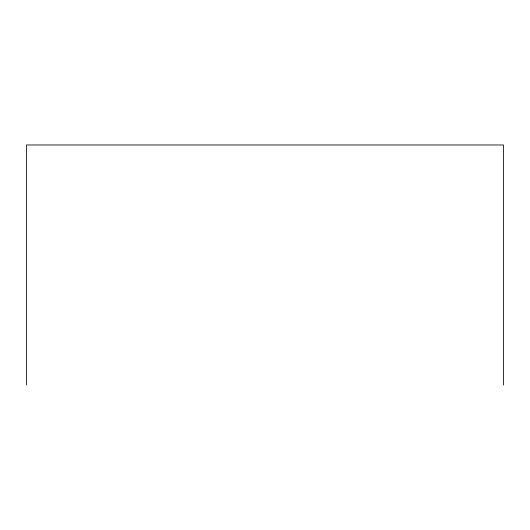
<?xml version="1.0" encoding="UTF-8"?>
<svg xmlns="http://www.w3.org/2000/svg" width="530" height="530" viewBox="0 0 530 530"><rect width="100%" height="100%" fill="white"/><g stroke="black" fill="none" stroke-linecap="round" stroke-linejoin="round"><path stroke-width="0.79" d="M503.5 385.025L503.5 144.975L26.5 144.975L26.5 385.025"/></g></svg>
